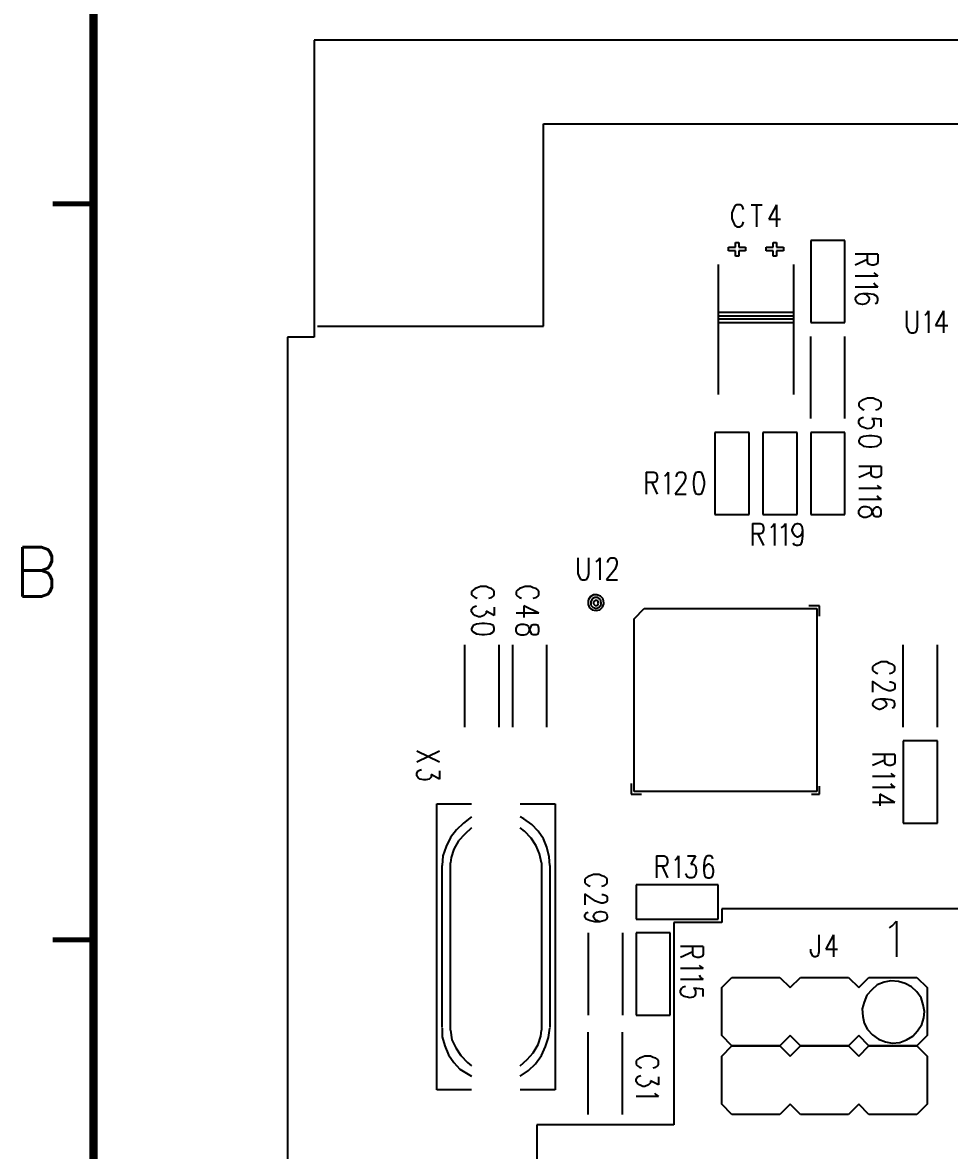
# Model space of a CAD drawing. Extents: x 295 to 953, y 10 to 290.
# Drawn here: x 487.6 to 544.3, y 182.1 to 251.1 of the extents above; entities that cross this region are included whole.
import ezdxf
from ezdxf.enums import TextEntityAlignment as Align

# ---------------------------------------------------------------- set-up
doc = ezdxf.new("R2010")
doc.units = 0
doc.header["$LTSCALE"] = 5
doc.header["$MEASUREMENT"] = 0
doc.layers.get('0').update_dxf_attribs({"linetype": 'CONTINUOUS', "lineweight": 25})
for name, color, linetype in [('SST0126_PHO', 15, 'CONTINUOUS'), ('문자', 4, 'CONTINUOUS'), ('테두리', 3, 'CONTINUOUS')]:
    doc.layers.add(name, color=color, linetype=linetype)
doc.styles.get("Standard").update_dxf_attribs({"font": 'simplex.shx'})

# ---------------------------------------------------------------- blocks, each defined once
blk = doc.blocks.new('C')
at = {"layer": '테두리'}
for points, const_width in [([(15, 285), (15, 15), (405, 15), (405, 285), (15, 285)], 0.5), ([(12.5, 240), (15, 240)], 0.3), ([(12.5, 195), (15, 195)], 0.3)]:
    blk.add_lwpolyline(points, dxfattribs=dict(at, const_width=const_width))
at = {"layer": '문자'}
blk.add_text('B', height=3, dxfattribs=at).set_placement((11.5, 217.5), align=Align.MIDDLE)

msp = doc.modelspace()

# ---------------------------------------------------------------- linework, layer by layer
at = {"layer": 'SST0126_PHO', "color": 7}
for p, q in [((505.478, 250), (505.478, 231.853)), ((864.353, 250), (505.478, 250)), ((519.517, 232.523), (519.517, 244.887)), ((519.517, 244.887), (835.938, 244.887)), ((531.126, 239.648), (531.043, 239.438)), ((531.043, 239.438), (531.043, 239.103)), ((531.168, 239.774), (531.126, 239.648)), ((531.252, 239.899), (531.168, 239.774)), ((531.336, 239.941), (531.252, 239.899)), ((531.546, 239.941), (531.336, 239.941)), ((531.629, 239.899), (531.546, 239.941)), ((531.713, 239.774), (531.629, 239.899)), ((531.755, 239.648), (531.713, 239.774)), ((532.216, 239.941), (532.887, 239.941)), ((532.551, 239.941), (532.551, 238.6)), ((533.767, 239.941), (533.306, 239.061)), ((533.767, 239.941), (533.767, 238.6)), ((531.043, 239.103), (531.126, 238.894)), ((531.126, 238.894), (531.168, 238.768)), ((531.168, 238.768), (531.252, 238.642)), ((531.252, 238.642), (531.336, 238.6)), ((531.336, 238.6), (531.546, 238.6)), ((531.546, 238.6), (531.629, 238.642)), ((531.629, 238.642), (531.713, 238.768)), ((531.713, 238.768), (531.755, 238.894)), ((533.306, 239.061), (534.018, 239.061)), ((530.833, 237.133), (530.833, 237.343)), ((530.833, 237.343), (531.252, 237.343)), ((531.252, 237.343), (531.252, 237.636)), ((531.252, 237.636), (531.462, 237.636)), ((531.462, 237.636), (531.462, 237.343)), ((531.462, 237.343), (531.881, 237.343)), ((531.881, 237.343), (531.881, 237.133)), ((533.138, 237.133), (533.138, 237.343)), ((533.138, 237.343), (533.557, 237.343)), ((533.557, 237.343), (533.557, 237.636)), ((533.557, 237.636), (533.767, 237.636)), ((533.767, 237.636), (533.767, 237.343)), ((533.767, 237.343), (534.186, 237.343)), ((534.186, 237.343), (534.186, 237.133)), ((537.958, 237.762), (535.862, 237.762)), ((535.862, 237.762), (535.862, 232.733)), ((537.958, 232.733), (537.958, 237.762)), ((531.252, 237.133), (530.833, 237.133)), ((531.252, 236.798), (531.252, 237.133)), ((531.462, 236.798), (531.252, 236.798)), ((531.881, 237.133), (531.462, 237.133)), ((531.462, 237.133), (531.462, 236.798)), ((533.557, 237.133), (533.138, 237.133)), ((533.557, 236.798), (533.557, 237.133)), ((533.767, 236.798), (533.557, 236.798)), ((534.186, 237.133), (533.767, 237.133)), ((533.767, 237.133), (533.767, 236.798)), ((539.969, 236.924), (538.586, 236.924)), ((539.341, 236.588), (538.586, 236.253)), ((539.341, 236.463), (539.341, 236.924)), ((539.969, 236.924), (539.969, 236.463)), ((530.204, 236.295), (530.204, 228.332)), ((534.815, 236.295), (534.815, 228.332)), ((539.383, 236.337), (539.341, 236.463)), ((539.467, 236.295), (539.383, 236.337)), ((539.592, 236.253), (539.467, 236.295)), ((539.718, 236.253), (539.592, 236.253)), ((539.844, 236.295), (539.718, 236.253)), ((539.928, 236.337), (539.844, 236.295)), ((539.969, 236.463), (539.928, 236.337)), ((539.969, 235.583), (538.586, 235.583)), ((539.718, 235.792), (539.802, 235.708)), ((539.718, 235.164), (539.802, 235.038)), ((539.802, 235.708), (539.969, 235.583)), ((539.969, 234.912), (538.586, 234.912)), ((538.796, 234.451), (538.67, 234.325)), ((539.047, 234.493), (538.796, 234.451)), ((539.383, 234.493), (539.047, 234.493)), ((539.257, 234.451), (539.047, 234.493)), ((539.383, 234.325), (539.257, 234.451)), ((539.718, 234.451), (539.383, 234.493)), ((539.928, 234.325), (539.718, 234.451)), ((539.802, 235.038), (539.969, 234.912)), ((538.67, 234.325), (538.586, 234.2)), ((538.586, 234.2), (538.586, 234.158)), ((538.586, 234.158), (538.67, 233.99)), ((538.67, 233.99), (538.796, 233.906)), ((538.796, 233.906), (539.006, 233.864)), ((539.006, 233.864), (539.047, 233.864)), ((539.047, 233.864), (539.257, 233.906)), ((539.257, 233.906), (539.383, 233.99)), ((539.467, 234.2), (539.383, 234.325)), ((539.383, 233.99), (539.467, 234.158)), ((539.467, 234.158), (539.467, 234.2)), ((539.802, 233.906), (539.928, 233.948)), ((539.969, 234.2), (539.928, 234.325)), ((539.928, 233.948), (539.969, 234.116)), ((539.969, 234.116), (539.969, 234.2)), ((534.815, 233.361), (530.204, 233.361)), ((530.204, 233.361), (530.204, 233.152)), ((530.204, 233.152), (534.815, 233.152)), ((534.815, 233.152), (534.815, 232.942)), ((541.73, 233.445), (541.73, 232.481)), ((542.4, 232.481), (542.4, 233.445)), ((542.861, 233.194), (542.945, 233.278)), ((542.945, 233.278), (543.071, 233.445)), ((543.071, 233.445), (543.071, 232.104)), ((543.993, 233.445), (543.49, 232.565)), ((543.993, 233.445), (543.993, 232.104)), ((505.687, 232.523), (519.517, 232.523)), ((534.815, 232.942), (530.204, 232.942)), ((530.204, 232.942), (530.204, 232.733)), ((530.204, 232.733), (534.815, 232.733)), ((535.862, 232.733), (537.958, 232.733)), ((541.73, 232.481), (541.814, 232.272)), ((542.358, 232.272), (542.4, 232.481)), ((543.49, 232.565), (544.244, 232.565)), ((503.843, 231.853), (503.843, 103.147)), ((505.478, 231.853), (503.843, 231.853)), ((535.862, 226.865), (535.862, 231.895)), ((537.958, 226.865), (537.958, 231.895)), ((541.814, 232.272), (541.897, 232.146)), ((541.897, 232.146), (542.023, 232.104)), ((542.023, 232.104), (542.149, 232.104)), ((542.149, 232.104), (542.275, 232.146)), ((542.275, 232.146), (542.358, 232.272)), ((538.88, 227.913), (538.796, 227.829)), ((538.796, 227.829), (538.796, 227.62)), ((538.796, 227.62), (538.88, 227.536)), ((539.006, 227.997), (538.88, 227.913)), ((539.131, 228.039), (539.006, 227.997)), ((539.341, 228.123), (539.131, 228.039)), ((539.676, 228.123), (539.341, 228.123)), ((539.844, 228.039), (539.676, 228.123)), ((540.011, 227.997), (539.844, 228.039)), ((540.137, 227.913), (540.011, 227.997)), ((540.179, 227.829), (540.137, 227.913)), ((540.137, 227.536), (540.179, 227.62)), ((540.179, 227.62), (540.179, 227.829)), ((538.796, 226.74), (538.88, 226.865)), ((538.88, 227.536), (539.006, 227.452)), ((538.88, 226.865), (538.964, 226.907)), ((538.964, 226.907), (539.089, 226.949)), ((539.006, 227.452), (539.131, 227.41)), ((540.179, 226.823), (539.592, 226.865)), ((539.592, 226.865), (539.676, 226.823)), ((539.844, 227.41), (540.011, 227.452)), ((540.011, 227.452), (540.137, 227.536)), ((538.796, 226.572), (538.796, 226.74)), ((538.88, 226.446), (538.796, 226.572)), ((539.006, 226.362), (538.88, 226.446)), ((539.215, 226.279), (539.006, 226.362)), ((539.341, 226.237), (539.215, 226.279)), ((539.55, 226.279), (539.341, 226.237)), ((539.676, 226.404), (539.55, 226.279)), ((539.676, 226.823), (539.718, 226.698)), ((539.718, 226.53), (539.676, 226.404)), ((539.718, 226.698), (539.718, 226.53)), ((540.179, 226.362), (540.179, 226.823)), ((532.09, 226.027), (529.995, 226.027)), ((529.995, 226.027), (529.995, 220.998)), ((532.09, 220.998), (532.09, 226.027)), ((535.024, 226.027), (532.929, 226.027)), ((532.929, 226.027), (532.929, 220.998)), ((535.024, 220.998), (535.024, 226.027)), ((537.958, 226.027), (535.862, 226.027)), ((535.862, 226.027), (535.862, 220.998)), ((537.958, 220.998), (537.958, 226.027)), ((538.88, 225.692), (538.796, 225.524)), ((538.796, 225.524), (538.796, 225.44)), ((539.089, 225.776), (538.88, 225.692)), ((539.425, 225.818), (539.089, 225.776)), ((539.592, 225.818), (539.425, 225.818)), ((539.928, 225.776), (539.592, 225.818)), ((540.137, 225.692), (539.928, 225.776)), ((540.179, 225.524), (540.137, 225.692)), ((540.179, 225.44), (540.179, 225.524)), ((538.796, 225.44), (538.88, 225.315)), ((538.88, 225.315), (539.089, 225.189)), ((539.089, 225.189), (539.425, 225.147)), ((539.425, 225.147), (539.592, 225.147)), ((539.592, 225.147), (539.928, 225.189)), ((539.928, 225.189), (540.137, 225.315)), ((540.137, 225.315), (540.179, 225.44)), ((525.804, 223.596), (526.265, 223.596)), ((525.804, 223.596), (525.804, 222.255)), ((526.265, 223.596), (526.391, 223.554)), ((526.391, 223.554), (526.433, 223.471)), ((526.433, 223.471), (526.474, 223.345)), ((526.935, 223.345), (527.019, 223.429)), ((527.019, 223.429), (527.145, 223.596)), ((527.145, 223.596), (527.145, 222.255)), ((527.648, 223.345), (527.69, 223.471)), ((527.69, 223.471), (527.732, 223.554)), ((527.732, 223.554), (527.816, 223.596)), ((527.816, 223.596), (528.025, 223.596)), ((528.025, 223.596), (528.109, 223.554)), ((528.109, 223.554), (528.151, 223.471)), ((528.151, 223.471), (528.193, 223.345)), ((528.821, 223.554), (528.738, 223.345)), ((528.947, 223.596), (528.821, 223.554)), ((529.073, 223.596), (528.947, 223.596)), ((529.199, 223.554), (529.073, 223.596)), ((529.282, 223.345), (529.199, 223.554)), ((540.179, 223.932), (538.796, 223.932)), ((539.55, 223.596), (538.796, 223.261)), ((539.55, 223.471), (539.55, 223.932)), ((539.592, 223.345), (539.55, 223.471)), ((540.179, 223.471), (540.137, 223.345)), ((540.179, 223.932), (540.179, 223.471)), ((526.265, 222.968), (525.804, 222.968)), ((526.139, 222.968), (526.474, 222.255)), ((526.391, 223.01), (526.265, 222.968)), ((526.433, 223.093), (526.391, 223.01)), ((526.474, 223.219), (526.433, 223.093)), ((526.474, 223.345), (526.474, 223.219)), ((528.067, 222.884), (527.564, 222.255)), ((527.648, 223.303), (527.648, 223.345)), ((528.151, 223.093), (528.067, 222.884)), ((528.193, 223.219), (528.151, 223.093)), ((528.193, 223.345), (528.193, 223.219)), ((528.738, 223.345), (528.696, 223.01)), ((528.696, 223.01), (528.696, 222.842)), ((528.696, 222.842), (528.738, 222.507)), ((529.366, 223.01), (529.282, 223.345)), ((529.282, 222.507), (529.366, 222.842)), ((529.366, 222.842), (529.366, 223.01)), ((539.676, 223.303), (539.592, 223.345)), ((539.802, 223.261), (539.676, 223.303)), ((539.928, 223.261), (539.802, 223.261)), ((540.053, 223.303), (539.928, 223.261)), ((539.928, 222.8), (540.011, 222.716)), ((540.011, 222.716), (540.179, 222.591)), ((540.137, 223.345), (540.053, 223.303)), ((527.564, 222.255), (528.235, 222.255)), ((528.738, 222.507), (528.821, 222.297)), ((528.821, 222.297), (528.947, 222.255)), ((528.947, 222.255), (529.073, 222.255)), ((529.073, 222.255), (529.199, 222.297)), ((529.199, 222.297), (529.282, 222.507)), ((540.179, 222.591), (538.796, 222.591)), ((539.928, 222.171), (540.011, 222.046)), ((540.011, 222.046), (540.179, 221.92)), ((540.179, 221.92), (538.796, 221.92)), ((538.796, 221.249), (538.88, 221.375)), ((538.88, 221.375), (538.964, 221.459)), ((538.964, 221.459), (539.089, 221.501)), ((539.089, 221.501), (539.257, 221.501)), ((539.257, 221.501), (539.425, 221.459)), ((539.425, 221.459), (539.55, 221.333)), ((539.718, 221.375), (539.676, 221.291)), ((539.844, 221.459), (539.718, 221.375)), ((540.011, 221.459), (539.844, 221.459)), ((540.137, 221.375), (540.011, 221.459)), ((540.179, 221.249), (540.137, 221.375)), ((529.995, 220.998), (532.09, 220.998)), ((532.929, 220.998), (535.024, 220.998)), ((535.862, 220.998), (537.958, 220.998)), ((538.796, 221.04), (538.796, 221.249)), ((538.88, 220.914), (538.796, 221.04)), ((538.964, 220.872), (538.88, 220.914)), ((539.089, 220.83), (538.964, 220.872)), ((539.257, 220.83), (539.089, 220.83)), ((539.425, 220.872), (539.257, 220.83)), ((539.55, 220.956), (539.425, 220.872)), ((539.55, 221.333), (539.592, 221.208)), ((539.592, 221.124), (539.55, 220.956)), ((539.676, 221.291), (539.592, 221.124)), ((539.592, 221.208), (539.676, 220.998)), ((539.676, 220.998), (539.718, 220.914)), ((539.718, 220.914), (539.844, 220.872)), ((539.844, 220.872), (540.011, 220.872)), ((540.011, 220.872), (540.137, 220.914)), ((540.137, 220.914), (540.179, 221.04)), ((540.179, 221.04), (540.179, 221.249)), ((532.3, 220.453), (532.761, 220.453)), ((532.3, 220.453), (532.3, 219.112)), ((532.761, 220.453), (532.887, 220.411)), ((532.887, 220.411), (532.929, 220.327)), ((532.929, 220.327), (532.971, 220.202)), ((532.971, 220.076), (532.929, 219.95)), ((532.971, 220.202), (532.971, 220.076)), ((533.432, 220.202), (533.515, 220.285)), ((533.515, 220.285), (533.641, 220.453)), ((533.641, 220.453), (533.641, 219.112)), ((534.06, 220.202), (534.186, 220.285)), ((534.186, 220.285), (534.312, 220.453)), ((534.312, 220.453), (534.312, 219.112)), ((534.731, 220.076), (534.815, 220.285)), ((534.731, 220.034), (534.731, 220.076)), ((534.815, 219.824), (534.731, 220.034)), ((534.815, 220.285), (534.898, 220.411)), ((534.898, 220.411), (535.024, 220.453)), ((535.024, 220.453), (535.066, 220.453)), ((535.066, 220.453), (535.234, 220.411)), ((535.234, 220.411), (535.317, 220.285)), ((535.317, 220.285), (535.359, 220.034)), ((535.359, 220.034), (535.317, 219.824)), ((535.359, 220.034), (535.359, 219.699)), ((532.761, 219.824), (532.3, 219.824)), ((532.635, 219.824), (532.971, 219.112)), ((532.887, 219.866), (532.761, 219.824)), ((532.929, 219.95), (532.887, 219.866)), ((534.898, 219.699), (534.815, 219.824)), ((534.856, 219.154), (534.815, 219.28)), ((535.024, 219.615), (534.898, 219.699)), ((535.066, 219.615), (535.024, 219.615)), ((535.234, 219.699), (535.066, 219.615)), ((535.317, 219.824), (535.234, 219.699)), ((535.317, 219.363), (535.234, 219.154)), ((535.359, 219.699), (535.317, 219.363)), ((534.982, 219.112), (534.856, 219.154)), ((535.066, 219.112), (534.982, 219.112)), ((535.234, 219.154), (535.066, 219.112)), ((521.613, 218.358), (521.613, 217.394)), ((522.283, 217.394), (522.283, 218.358)), ((522.744, 218.106), (522.828, 218.19)), ((522.828, 218.19), (522.954, 218.358)), ((522.954, 218.358), (522.954, 217.017)), ((523.457, 218.106), (523.499, 218.232)), ((523.457, 218.064), (523.457, 218.106)), ((523.499, 218.232), (523.541, 218.316)), ((523.541, 218.316), (523.625, 218.358)), ((523.625, 218.358), (523.834, 218.358)), ((523.834, 218.358), (523.918, 218.316)), ((523.918, 218.316), (523.96, 218.232)), ((523.96, 218.232), (524.002, 218.106)), ((524.002, 217.98), (523.96, 217.855)), ((524.002, 218.106), (524.002, 217.98)), ((521.613, 217.394), (521.697, 217.184)), ((522.242, 217.184), (522.283, 217.394)), ((523.876, 217.645), (523.373, 217.017)), ((523.96, 217.855), (523.876, 217.645)), ((515.452, 216.514), (515.326, 216.472)), ((515.662, 216.597), (515.452, 216.514)), ((515.997, 216.597), (515.662, 216.597)), ((516.165, 216.514), (515.997, 216.597)), ((516.332, 216.472), (516.165, 216.514)), ((518.176, 216.514), (518.051, 216.472)), ((518.386, 216.597), (518.176, 216.514)), ((518.721, 216.597), (518.386, 216.597)), ((518.889, 216.514), (518.721, 216.597)), ((519.056, 216.472), (518.889, 216.514)), ((521.697, 217.184), (521.781, 217.058)), ((521.781, 217.058), (521.906, 217.017)), ((521.906, 217.017), (522.032, 217.017)), ((522.032, 217.017), (522.158, 217.058)), ((522.158, 217.058), (522.242, 217.184)), ((523.373, 217.017), (524.044, 217.017)), ((515.201, 216.388), (515.117, 216.304)), ((515.117, 216.304), (515.117, 216.094)), ((515.117, 216.094), (515.201, 216.011)), ((515.326, 216.472), (515.201, 216.388)), ((515.201, 216.011), (515.326, 215.927)), ((515.326, 215.927), (515.452, 215.885)), ((516.165, 215.885), (516.332, 215.927)), ((516.458, 216.388), (516.332, 216.472)), ((516.332, 215.927), (516.458, 216.011)), ((516.5, 216.304), (516.458, 216.388)), ((516.458, 216.011), (516.5, 216.094)), ((516.5, 216.094), (516.5, 216.304)), ((517.925, 216.388), (517.841, 216.304)), ((517.841, 216.304), (517.841, 216.094)), ((517.841, 216.094), (517.925, 216.011)), ((518.051, 216.472), (517.925, 216.388)), ((517.925, 216.011), (518.051, 215.927)), ((518.051, 215.927), (518.176, 215.885)), ((518.889, 215.885), (519.056, 215.927)), ((519.182, 216.388), (519.056, 216.472)), ((519.056, 215.927), (519.182, 216.011)), ((519.224, 216.304), (519.182, 216.388)), ((519.182, 216.011), (519.224, 216.094)), ((519.224, 216.094), (519.224, 216.304)), ((522.367, 215.969), (522.242, 215.759)), ((522.577, 216.094), (522.367, 215.969)), ((522.493, 215.843), (522.409, 215.675)), ((522.661, 215.927), (522.493, 215.843)), ((522.786, 216.094), (522.577, 216.094)), ((522.828, 215.927), (522.661, 215.927)), ((522.996, 216.011), (522.786, 216.094)), ((522.996, 215.801), (522.828, 215.927)), ((523.164, 215.843), (522.996, 216.011)), ((523.205, 215.592), (523.164, 215.843)), ((515.117, 215.214), (515.201, 215.34)), ((515.117, 215.047), (515.117, 215.214)), ((515.201, 215.34), (515.284, 215.382)), ((515.284, 215.382), (515.41, 215.424)), ((516.5, 215.34), (516.5, 214.837)), ((519.224, 214.963), (518.302, 215.424)), ((518.302, 215.424), (518.302, 214.711)), ((522.242, 215.759), (522.242, 215.508)), ((522.242, 215.508), (522.325, 215.298)), ((522.325, 215.298), (522.493, 215.172)), ((522.409, 215.675), (522.409, 215.466)), ((522.409, 215.466), (522.535, 215.34)), ((522.493, 215.172), (522.744, 215.131)), ((522.535, 215.34), (522.744, 215.256)), ((522.703, 215.759), (522.577, 215.675)), ((522.577, 215.675), (522.577, 215.55)), ((522.577, 215.55), (522.703, 215.424)), ((522.828, 215.717), (522.703, 215.759)), ((522.703, 215.424), (522.828, 215.466)), ((522.744, 215.256), (522.912, 215.34)), ((522.744, 215.131), (522.954, 215.172)), ((522.87, 215.592), (522.828, 215.717)), ((522.828, 215.466), (522.87, 215.592)), ((522.912, 215.34), (523.038, 215.508)), ((522.954, 215.172), (523.122, 215.34)), ((523.038, 215.592), (522.996, 215.801)), ((523.038, 215.508), (523.038, 215.592)), ((523.122, 215.34), (523.205, 215.55)), ((523.205, 215.55), (523.205, 215.592)), ((525.05, 214.628), (525.678, 215.256)), ((525.678, 215.256), (536.239, 215.256)), ((536.407, 215.424), (535.737, 215.424)), ((536.239, 215.256), (536.239, 204.066)), ((536.407, 214.795), (536.407, 215.424)), ((515.201, 214.921), (515.117, 215.047)), ((515.326, 214.837), (515.201, 214.921)), ((515.536, 214.753), (515.326, 214.837)), ((515.662, 214.753), (515.536, 214.753)), ((515.871, 214.837), (515.662, 214.753)), ((515.913, 214.879), (515.871, 214.837)), ((515.997, 214.963), (515.913, 214.879)), ((516.5, 214.837), (515.997, 215.089)), ((515.997, 215.089), (515.997, 214.963)), ((519.224, 214.963), (517.841, 214.963)), ((525.05, 204.066), (525.05, 214.628)), ((515.201, 214.209), (515.117, 214.041)), ((515.117, 214.041), (515.117, 213.957)), ((515.117, 213.957), (515.201, 213.831)), ((515.41, 214.292), (515.201, 214.209)), ((515.201, 213.831), (515.41, 213.706)), ((515.746, 214.334), (515.41, 214.292)), ((515.913, 214.334), (515.746, 214.334)), ((516.248, 214.292), (515.913, 214.334)), ((516.458, 214.209), (516.248, 214.292)), ((516.248, 213.706), (516.458, 213.831)), ((516.5, 214.041), (516.458, 214.209)), ((516.458, 213.831), (516.5, 213.957)), ((516.5, 213.957), (516.5, 214.041)), ((517.841, 214.041), (517.925, 214.209)), ((517.841, 213.873), (517.841, 214.041)), ((517.925, 213.706), (517.841, 213.873)), ((517.925, 214.209), (518.009, 214.25)), ((518.009, 214.25), (518.134, 214.292)), ((518.134, 214.292), (518.302, 214.292)), ((518.302, 214.292), (518.47, 214.25)), ((518.47, 214.25), (518.595, 214.167)), ((518.595, 213.789), (518.47, 213.664)), ((518.595, 214.167), (518.637, 213.999)), ((518.637, 213.915), (518.595, 213.789)), ((518.721, 214.125), (518.637, 213.915)), ((518.637, 213.999), (518.721, 213.831)), ((518.763, 214.209), (518.721, 214.125)), ((518.721, 213.831), (518.763, 213.706)), ((518.889, 214.25), (518.763, 214.209)), ((519.056, 214.25), (518.889, 214.25)), ((519.182, 214.209), (519.056, 214.25)), ((519.224, 214.041), (519.182, 214.209)), ((519.182, 213.706), (519.224, 213.873)), ((519.224, 213.873), (519.224, 214.041)), ((515.41, 213.706), (515.746, 213.664)), ((515.746, 213.664), (515.913, 213.664)), ((515.913, 213.664), (516.248, 213.706)), ((518.009, 213.664), (517.925, 213.706)), ((518.134, 213.622), (518.009, 213.664)), ((518.302, 213.622), (518.134, 213.622)), ((518.47, 213.664), (518.302, 213.622)), ((518.763, 213.706), (518.889, 213.664)), ((518.889, 213.664), (519.056, 213.664)), ((519.056, 213.664), (519.182, 213.706)), ((514.698, 208.006), (514.698, 213.035)), ((516.793, 208.006), (516.793, 213.035)), ((517.631, 208.006), (517.631, 213.035)), ((519.727, 208.006), (519.727, 213.035)), ((541.52, 208.006), (541.52, 213.035)), ((543.616, 208.006), (543.616, 213.035)), ((539.718, 211.778), (539.634, 211.694)), ((539.634, 211.694), (539.634, 211.484)), ((539.844, 211.862), (539.718, 211.778)), ((539.969, 211.903), (539.844, 211.862)), ((540.179, 211.987), (539.969, 211.903)), ((540.514, 211.987), (540.179, 211.987)), ((540.682, 211.903), (540.514, 211.987)), ((540.85, 211.862), (540.682, 211.903)), ((540.975, 211.778), (540.85, 211.862)), ((541.017, 211.694), (540.975, 211.778)), ((541.017, 211.484), (541.017, 211.694)), ((539.634, 211.484), (539.718, 211.401)), ((539.718, 211.401), (539.844, 211.317)), ((539.844, 211.317), (539.969, 211.275)), ((540.682, 211.275), (540.85, 211.317)), ((540.85, 211.317), (540.975, 211.401)), ((540.975, 211.401), (541.017, 211.484)), ((540.305, 210.353), (539.634, 210.814)), ((539.634, 210.814), (539.634, 210.143)), ((540.514, 210.269), (540.305, 210.353)), ((540.682, 210.772), (540.766, 210.772)), ((540.766, 210.772), (540.892, 210.73)), ((540.892, 210.73), (540.975, 210.688)), ((540.975, 210.311), (540.892, 210.269)), ((540.975, 210.688), (541.017, 210.604)), ((541.017, 210.395), (540.975, 210.311)), ((541.017, 210.604), (541.017, 210.395)), ((539.844, 209.682), (539.718, 209.598)), ((540.095, 209.724), (539.844, 209.682)), ((540.43, 209.724), (540.095, 209.724)), ((540.305, 209.682), (540.095, 209.724)), ((540.43, 209.598), (540.305, 209.682)), ((540.766, 209.682), (540.43, 209.724)), ((540.64, 210.227), (540.514, 210.269)), ((540.766, 210.227), (540.64, 210.227)), ((540.892, 210.269), (540.766, 210.227)), ((540.975, 209.598), (540.766, 209.682)), ((539.718, 209.598), (539.634, 209.431)), ((539.634, 209.431), (539.634, 209.389)), ((539.634, 209.389), (539.718, 209.263)), ((539.718, 209.263), (539.844, 209.179)), ((539.844, 209.179), (540.053, 209.096)), ((540.053, 209.096), (540.095, 209.096)), ((540.095, 209.096), (540.305, 209.179)), ((540.305, 209.179), (540.43, 209.263)), ((540.514, 209.431), (540.43, 209.598)), ((540.43, 209.263), (540.514, 209.389)), ((540.514, 209.389), (540.514, 209.431)), ((540.85, 209.179), (540.975, 209.221)), ((541.017, 209.431), (540.975, 209.598)), ((540.975, 209.221), (541.017, 209.347)), ((541.017, 209.347), (541.017, 209.431)), ((543.616, 207.168), (541.52, 207.168)), ((541.52, 207.168), (541.52, 202.138)), ((543.616, 202.138), (543.616, 207.168)), ((513.147, 205.868), (511.764, 206.539)), ((513.147, 206.539), (511.764, 205.868)), ((541.017, 206.329), (539.634, 206.329)), ((540.389, 205.868), (540.389, 206.329)), ((541.017, 206.329), (541.017, 205.868)), ((540.389, 205.994), (539.634, 205.659)), ((540.43, 205.743), (540.389, 205.868)), ((540.514, 205.701), (540.43, 205.743)), ((540.64, 205.659), (540.514, 205.701)), ((540.766, 205.659), (540.64, 205.659)), ((540.892, 205.701), (540.766, 205.659)), ((540.975, 205.743), (540.892, 205.701)), ((541.017, 205.868), (540.975, 205.743)), ((511.764, 205.198), (511.848, 205.324)), ((511.764, 205.03), (511.764, 205.198)), ((511.848, 204.905), (511.764, 205.03)), ((511.848, 205.324), (511.932, 205.366)), ((511.974, 204.821), (511.848, 204.905)), ((511.932, 205.366), (512.057, 205.407)), ((512.183, 204.779), (511.974, 204.821)), ((512.518, 204.821), (512.309, 204.779)), ((512.56, 204.863), (512.518, 204.821)), ((512.644, 204.946), (512.56, 204.863)), ((513.147, 204.821), (512.644, 205.114)), ((512.644, 205.114), (512.644, 204.946)), ((513.147, 205.324), (513.147, 204.821)), ((541.017, 204.988), (539.634, 204.988)), ((540.766, 205.198), (540.85, 205.114)), ((540.85, 205.114), (541.017, 204.988)), ((512.309, 204.779), (512.183, 204.779)), ((524.882, 204.569), (524.882, 203.899)), ((536.407, 203.899), (536.407, 204.402)), ((541.017, 204.318), (539.634, 204.318)), ((540.766, 204.569), (540.85, 204.444)), ((540.85, 204.444), (541.017, 204.318)), ((524.882, 203.899), (525.511, 203.899)), ((536.239, 204.066), (525.05, 204.066)), ((535.904, 203.899), (536.407, 203.899)), ((541.017, 203.396), (540.095, 203.899)), ((540.095, 203.899), (540.095, 203.186)), ((512.979, 185.835), (512.979, 203.312)), ((512.979, 203.312), (515.117, 203.312)), ((518.092, 203.312), (520.23, 203.312)), ((520.23, 203.312), (520.23, 185.835)), ((541.017, 203.396), (539.634, 203.396)), ((514.614, 202.138), (514.195, 201.719)), ((515.117, 202.516), (514.614, 202.138)), ((518.302, 202.39), (518.092, 202.516)), ((518.805, 202.055), (518.302, 202.39)), ((519.182, 201.636), (518.805, 202.055)), ((541.52, 202.138), (543.616, 202.138)), ((514.195, 201.719), (513.818, 201.258)), ((514.698, 201.468), (514.321, 201.049)), ((515.117, 201.845), (514.698, 201.468)), ((518.344, 201.636), (518.092, 201.845)), ((518.763, 201.216), (518.344, 201.636)), ((519.517, 201.175), (519.182, 201.636)), ((513.566, 200.714), (513.357, 200.127)), ((513.818, 201.258), (513.566, 200.714)), ((514.321, 201.049), (514.027, 200.546)), ((519.056, 200.755), (518.763, 201.216)), ((519.266, 200.252), (519.056, 200.755)), ((519.727, 200.672), (519.517, 201.175)), ((519.853, 200.085), (519.727, 200.672)), ((513.357, 200.127), (513.315, 199.54)), ((513.86, 200.043), (513.818, 199.708)), ((514.027, 200.546), (513.86, 200.043)), ((519.392, 199.708), (519.266, 200.252)), ((519.895, 199.54), (519.853, 200.085)), ((526.433, 200.127), (526.894, 200.127)), ((526.433, 200.127), (526.433, 198.786)), ((526.894, 200.127), (527.019, 200.085)), ((527.019, 200.085), (527.061, 200.001)), ((527.061, 200.001), (527.103, 199.875)), ((527.648, 199.959), (527.774, 200.127)), ((527.774, 200.127), (527.774, 198.786)), ((528.319, 200.127), (528.821, 200.127)), ((528.821, 200.127), (528.528, 199.624)), ((529.45, 200.085), (529.366, 199.875)), ((529.576, 200.127), (529.45, 200.085)), ((529.702, 200.127), (529.576, 200.127)), ((529.827, 200.085), (529.702, 200.127)), ((529.869, 199.959), (529.827, 200.085)), ((513.315, 189.649), (513.315, 199.54)), ((513.818, 189.482), (513.818, 199.708)), ((519.392, 199.708), (519.392, 189.482)), ((519.895, 199.54), (519.895, 189.649)), ((526.894, 199.498), (526.433, 199.498)), ((526.768, 199.498), (527.103, 198.786)), ((527.019, 199.54), (526.894, 199.498)), ((527.061, 199.624), (527.019, 199.54)), ((527.103, 199.75), (527.061, 199.624)), ((527.103, 199.875), (527.103, 199.75)), ((527.564, 199.875), (527.648, 199.959)), ((528.528, 199.624), (528.696, 199.624)), ((528.696, 199.624), (528.78, 199.54)), ((528.78, 199.54), (528.821, 199.498)), ((528.821, 199.498), (528.863, 199.289)), ((528.863, 199.289), (528.863, 199.163)), ((529.366, 199.875), (529.324, 199.54)), ((529.324, 199.54), (529.324, 199.247)), ((529.366, 199.414), (529.324, 199.247)), ((529.45, 199.54), (529.366, 199.414)), ((529.576, 199.624), (529.45, 199.54)), ((529.66, 199.624), (529.576, 199.624)), ((529.785, 199.54), (529.66, 199.624)), ((529.869, 199.414), (529.785, 199.54)), ((529.911, 199.247), (529.869, 199.414)), ((522.116, 198.786), (522.032, 198.702)), ((522.032, 198.702), (522.032, 198.492)), ((522.242, 198.869), (522.116, 198.786)), ((522.367, 198.911), (522.242, 198.869)), ((522.577, 198.995), (522.367, 198.911)), ((522.912, 198.995), (522.577, 198.995)), ((523.08, 198.911), (522.912, 198.995)), ((523.247, 198.869), (523.08, 198.911)), ((523.373, 198.786), (523.247, 198.869)), ((523.415, 198.702), (523.373, 198.786)), ((523.415, 198.492), (523.415, 198.702)), ((528.277, 198.911), (528.193, 199.037)), ((528.319, 198.828), (528.277, 198.911)), ((528.444, 198.786), (528.319, 198.828)), ((528.612, 198.786), (528.444, 198.786)), ((528.738, 198.828), (528.612, 198.786)), ((528.821, 198.953), (528.738, 198.828)), ((528.863, 199.163), (528.821, 198.953)), ((529.324, 199.247), (529.366, 198.953)), ((529.366, 198.953), (529.45, 198.828)), ((529.45, 198.828), (529.576, 198.786)), ((529.576, 198.786), (529.66, 198.786)), ((529.66, 198.786), (529.785, 198.828)), ((529.785, 198.828), (529.869, 198.953)), ((529.869, 198.953), (529.911, 199.163)), ((529.911, 199.163), (529.911, 199.247)), ((522.032, 198.492), (522.116, 198.408)), ((522.116, 198.408), (522.242, 198.325)), ((522.242, 198.325), (522.367, 198.283)), ((523.08, 198.283), (523.247, 198.325)), ((523.247, 198.325), (523.373, 198.408)), ((523.373, 198.408), (523.415, 198.492)), ((530.204, 198.367), (525.175, 198.367)), ((525.175, 198.367), (525.175, 196.271)), ((530.204, 196.271), (530.204, 198.367)), ((522.703, 197.361), (522.032, 197.822)), ((522.032, 197.822), (522.032, 197.151)), ((522.912, 197.277), (522.703, 197.361)), ((523.038, 197.235), (522.912, 197.277)), ((523.164, 197.235), (523.038, 197.235)), ((523.08, 197.78), (523.164, 197.78)), ((523.164, 197.78), (523.289, 197.738)), ((523.289, 197.277), (523.164, 197.235)), ((523.289, 197.738), (523.373, 197.696)), ((523.373, 197.319), (523.289, 197.277)), ((523.373, 197.696), (523.415, 197.612)), ((523.415, 197.403), (523.373, 197.319)), ((523.415, 197.612), (523.415, 197.403)), ((522.032, 196.523), (522.116, 196.648)), ((522.032, 196.397), (522.032, 196.523)), ((522.116, 196.648), (522.242, 196.69)), ((522.577, 196.439), (522.661, 196.606)), ((522.661, 196.606), (522.786, 196.69)), ((522.786, 196.69), (522.954, 196.732)), ((522.954, 196.732), (523.038, 196.732)), ((523.038, 196.732), (523.247, 196.69)), ((523.247, 196.69), (523.373, 196.606)), ((523.373, 196.606), (523.415, 196.439)), ((546.759, 196.9), (530.414, 196.9)), ((530.414, 196.9), (530.414, 196.061)), ((522.116, 196.271), (522.032, 196.397)), ((522.325, 196.187), (522.116, 196.271)), ((522.661, 196.103), (522.325, 196.187)), ((522.577, 196.397), (522.577, 196.439)), ((522.661, 196.271), (522.577, 196.397)), ((522.786, 196.187), (522.661, 196.271)), ((522.954, 196.103), (522.661, 196.103)), ((522.954, 196.103), (522.786, 196.187)), ((523.247, 196.187), (522.954, 196.103)), ((523.373, 196.271), (523.247, 196.187)), ((523.415, 196.397), (523.373, 196.271)), ((523.415, 196.439), (523.415, 196.397)), ((525.175, 196.271), (530.204, 196.271)), ((530.414, 196.061), (527.48, 196.061)), ((527.48, 196.061), (527.48, 183.698)), ((540.682, 195.726), (540.85, 195.852)), ((540.85, 195.852), (541.101, 196.145)), ((541.101, 196.145), (541.101, 193.966)), ((522.242, 195.433), (522.242, 190.404)), ((524.337, 195.433), (524.337, 190.404)), ((527.271, 195.433), (525.175, 195.433)), ((525.175, 195.433), (525.175, 190.404)), ((527.271, 190.404), (527.271, 195.433)), ((536.365, 195.307), (536.365, 194.259)), ((537.245, 195.307), (536.784, 194.427)), ((537.245, 195.307), (537.245, 193.966)), ((529.282, 194.595), (527.899, 194.595)), ((528.654, 194.134), (528.654, 194.595)), ((529.282, 194.595), (529.282, 194.134)), ((528.654, 194.259), (527.899, 193.924)), ((528.696, 194.008), (528.654, 194.134)), ((528.78, 193.966), (528.696, 194.008)), ((528.905, 193.924), (528.78, 193.966)), ((529.031, 193.924), (528.905, 193.924)), ((529.157, 193.966), (529.031, 193.924)), ((529.241, 194.008), (529.157, 193.966)), ((529.282, 194.134), (529.241, 194.008)), ((535.862, 194.259), (535.862, 194.427)), ((535.946, 194.092), (535.862, 194.259)), ((535.988, 194.008), (535.946, 194.092)), ((536.072, 193.966), (535.988, 194.008)), ((536.156, 193.966), (536.072, 193.966)), ((536.281, 194.008), (536.156, 193.966)), ((536.323, 194.092), (536.281, 194.008)), ((536.365, 194.259), (536.323, 194.092)), ((536.784, 194.427), (537.497, 194.427)), ((529.282, 193.254), (527.899, 193.254)), ((529.031, 193.463), (529.115, 193.379)), ((529.115, 193.379), (529.282, 193.254)), ((529.282, 192.583), (527.899, 192.583)), ((529.031, 192.834), (529.115, 192.709)), ((529.115, 192.709), (529.282, 192.583)), ((530.414, 192.08), (531.043, 192.709)), ((531.043, 192.709), (533.976, 192.709)), ((533.976, 192.709), (534.605, 192.08)), ((534.605, 192.08), (535.234, 192.709)), ((535.234, 192.709), (538.167, 192.709)), ((538.167, 192.709), (538.796, 192.08)), ((538.796, 192.08), (539.425, 192.709)), ((539.425, 192.709), (542.358, 192.709)), ((540.347, 192.415), (539.928, 192.248)), ((540.766, 192.499), (540.347, 192.415)), ((541.227, 192.457), (540.766, 192.499)), ((541.646, 192.332), (541.227, 192.457)), ((542.358, 192.709), (542.987, 192.08)), ((527.899, 191.912), (527.983, 192.038)), ((527.899, 191.787), (527.899, 191.912)), ((527.983, 191.619), (527.899, 191.787)), ((527.983, 192.038), (528.067, 192.122)), ((528.067, 192.122), (528.193, 192.164)), ((529.282, 191.996), (528.696, 192.038)), ((528.696, 192.038), (528.78, 191.996)), ((528.78, 191.996), (528.821, 191.87)), ((528.821, 191.703), (528.78, 191.577)), ((528.821, 191.87), (528.821, 191.703)), ((529.282, 191.535), (529.282, 191.996)), ((530.414, 189.146), (530.414, 192.08)), ((539.592, 191.954), (539.299, 191.619)), ((539.928, 192.248), (539.592, 191.954)), ((542.023, 192.122), (541.646, 192.332)), ((542.358, 191.829), (542.023, 192.122)), ((542.61, 191.451), (542.358, 191.829)), ((542.987, 192.08), (542.987, 189.146)), ((528.109, 191.535), (527.983, 191.619)), ((528.319, 191.493), (528.109, 191.535)), ((528.444, 191.451), (528.319, 191.493)), ((528.654, 191.493), (528.444, 191.451)), ((528.78, 191.577), (528.654, 191.493)), ((539.131, 191.2), (539.006, 190.781)), ((539.299, 191.619), (539.131, 191.2)), ((542.736, 191.032), (542.61, 191.451)), ((542.819, 190.613), (542.736, 191.032)), ((525.175, 190.404), (527.271, 190.404)), ((539.006, 190.781), (539.047, 190.32)), ((539.047, 190.32), (539.131, 189.901)), ((542.777, 190.236), (542.819, 190.613)), ((539.131, 189.901), (539.341, 189.524)), ((542.4, 189.44), (542.652, 189.817)), ((542.652, 189.817), (542.777, 190.236)), ((513.315, 189.607), (513.315, 189.063)), ((513.315, 189.063), (513.482, 188.518)), ((513.818, 189.482), (513.901, 188.895)), ((519.182, 188.602), (519.35, 189.104)), ((519.35, 189.104), (519.392, 189.482)), ((519.643, 188.476), (519.811, 189.021)), ((519.811, 189.021), (519.895, 189.607)), ((522.242, 184.327), (522.242, 189.356)), ((524.337, 184.327), (524.337, 189.356)), ((531.043, 188.518), (530.414, 189.146)), ((534.605, 189.146), (533.976, 188.518)), ((535.234, 188.518), (534.605, 189.146)), ((538.796, 189.146), (538.167, 188.518)), ((539.425, 188.518), (538.796, 189.146)), ((539.341, 189.524), (539.634, 189.188)), ((539.634, 189.188), (540.011, 188.937)), ((540.011, 188.937), (540.43, 188.769)), ((541.73, 188.895), (542.107, 189.104)), ((542.107, 189.104), (542.4, 189.44)), ((542.987, 189.146), (542.358, 188.518)), ((513.482, 188.518), (513.692, 187.973)), ((513.901, 188.895), (514.153, 188.392)), ((514.153, 188.392), (514.446, 187.931)), ((518.889, 188.099), (519.182, 188.602)), ((519.392, 187.931), (519.643, 188.476)), ((530.414, 187.889), (531.043, 188.518)), ((533.976, 188.518), (531.043, 188.518)), ((531.043, 188.518), (533.976, 188.518)), ((533.976, 188.518), (534.605, 187.889)), ((534.605, 187.889), (535.234, 188.518)), ((538.167, 188.518), (535.234, 188.518)), ((535.234, 188.518), (538.167, 188.518)), ((538.167, 188.518), (538.796, 187.889)), ((538.796, 187.889), (539.425, 188.518)), ((542.358, 188.518), (539.425, 188.518)), ((539.425, 188.518), (542.358, 188.518)), ((540.43, 188.769), (540.85, 188.685)), ((540.85, 188.685), (541.311, 188.727)), ((541.311, 188.727), (541.73, 188.895)), ((542.358, 188.518), (542.987, 187.889)), ((513.692, 187.973), (514.027, 187.512)), ((514.446, 187.931), (514.865, 187.512)), ((518.092, 187.302), (518.512, 187.679)), ((518.512, 187.679), (518.889, 188.099)), ((519.014, 187.428), (519.392, 187.931)), ((525.259, 187.679), (525.175, 187.596)), ((525.175, 187.596), (525.175, 187.386)), ((525.385, 187.763), (525.259, 187.679)), ((525.511, 187.805), (525.385, 187.763)), ((525.72, 187.889), (525.511, 187.805)), ((526.055, 187.889), (525.72, 187.889)), ((526.223, 187.805), (526.055, 187.889)), ((526.391, 187.763), (526.223, 187.805)), ((526.516, 187.679), (526.391, 187.763)), ((526.558, 187.596), (526.516, 187.679)), ((526.558, 187.386), (526.558, 187.596)), ((530.414, 184.955), (530.414, 187.889)), ((542.987, 187.889), (542.987, 184.955)), ((514.027, 187.512), (514.404, 187.093)), ((514.404, 187.093), (514.907, 186.799)), ((514.865, 187.512), (515.117, 187.302)), ((518.092, 186.674), (518.595, 187.009)), ((518.595, 187.009), (519.014, 187.428)), ((525.175, 187.386), (525.259, 187.302)), ((525.259, 187.302), (525.385, 187.218)), ((525.385, 187.218), (525.511, 187.177)), ((526.223, 187.177), (526.391, 187.218)), ((526.391, 187.218), (526.516, 187.302)), ((526.516, 187.302), (526.558, 187.386)), ((514.907, 186.799), (515.117, 186.674)), ((525.175, 186.506), (525.259, 186.632)), ((525.175, 186.338), (525.175, 186.506)), ((525.259, 186.213), (525.175, 186.338)), ((525.259, 186.632), (525.343, 186.674)), ((525.385, 186.129), (525.259, 186.213)), ((525.343, 186.674), (525.469, 186.716)), ((525.972, 186.171), (525.93, 186.129)), ((526.055, 186.255), (525.972, 186.171)), ((526.558, 186.129), (526.055, 186.38)), ((526.055, 186.38), (526.055, 186.255)), ((526.558, 186.632), (526.558, 186.129)), ((515.117, 185.835), (512.979, 185.835)), ((520.23, 185.835), (518.092, 185.835)), ((525.594, 186.045), (525.385, 186.129)), ((525.72, 186.045), (525.594, 186.045)), ((525.93, 186.129), (525.72, 186.045)), ((526.307, 185.626), (526.391, 185.542)), ((526.391, 185.542), (526.558, 185.416)), ((526.558, 185.416), (525.175, 185.416)), ((531.043, 184.327), (530.414, 184.955)), ((534.605, 184.955), (533.976, 184.327)), ((535.234, 184.327), (534.605, 184.955)), ((538.796, 184.955), (538.167, 184.327)), ((539.425, 184.327), (538.796, 184.955)), ((542.987, 184.955), (542.358, 184.327)), ((533.976, 184.327), (531.043, 184.327)), ((538.167, 184.327), (535.234, 184.327)), ((542.358, 184.327), (539.425, 184.327)), ((527.48, 183.698), (519.098, 183.698)), ((519.098, 183.698), (519.098, 122.09))]:
    msp.add_line(p, q, dxfattribs=at)

# ---------------------------------------------------------------- block references
msp.add_blockref('C', (476.978, 0))

doc.saveas('drawing.dxf')
